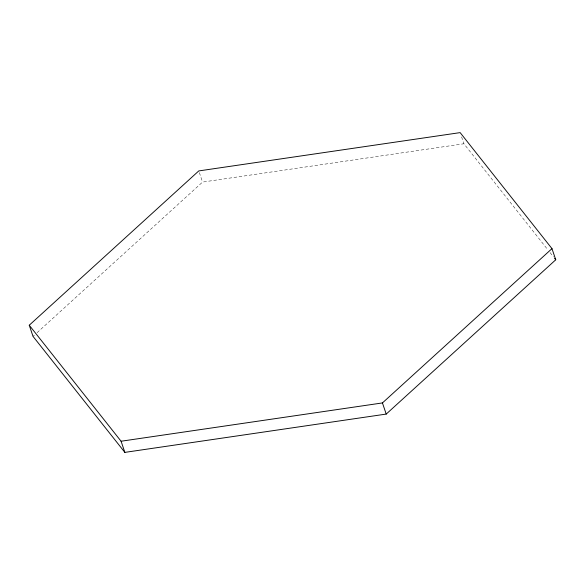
<?xml version="1.0" encoding="UTF-8"?>
<svg xmlns="http://www.w3.org/2000/svg" width="585" height="585" viewBox="0 0 585 585"><rect width="100%" height="100%" fill="white"/><g stroke="black" fill="none" stroke-linecap="round" stroke-linejoin="round"><path stroke-width="0.44" stroke-dasharray="2.92 2.19" d="M33.023 336.375L34.376 335.146M37.074 332.689L202.556 182.074L463.92 143.771L547.816 249.751M550.083 252.61L553.483 256.91M461.594 136.912L463.92 143.771M199.361 172.633L202.556 182.074"/><path stroke-width="0.88" d="M29.25 325.223L198.783 170.922L460.146 132.619L551.977 248.625L555.75 259.777L386.217 414.078L124.854 452.38L33.023 336.375L29.25 325.223L121.08 441.229L124.854 452.38M121.08 441.229L382.444 402.926L551.977 248.625M554.617 258.343L555.75 259.777M382.444 402.926L386.217 414.078"/></g></svg>
